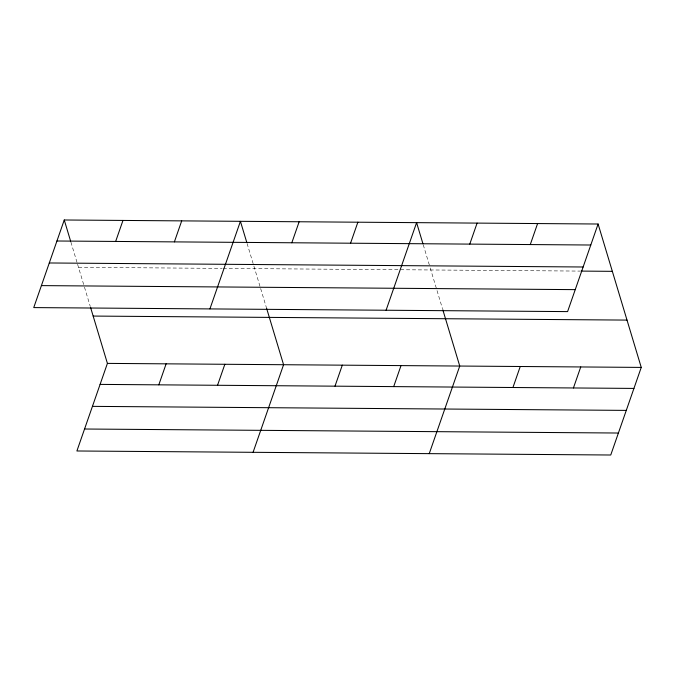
<?xml version="1.0" encoding="UTF-8"?>
<svg xmlns="http://www.w3.org/2000/svg" width="675" height="675" viewBox="0 0 675 675"><rect width="100%" height="100%" fill="white"/><g stroke="black" fill="none" stroke-linecap="round" stroke-linejoin="round"><path stroke-width="0.51" stroke-dasharray="3.38 2.53" d="M78.494 267.317L222.151 268.397M223.206 268.405L580.002 271.088M423.259 244.797L429.924 266.946M430.228 267.958L442.505 308.77M247.084 243.472L260.348 287.55M260.651 288.546L266.642 308.441M70.917 242.139L77.279 263.284M77.583 264.296L84.181 286.217M84.485 287.212L90.172 306.121"/><path stroke-width="1.01" d="M64.252 219.991L33.75 307.589L567.591 311.605L598.101 224.016L64.252 219.991L70.613 241.135M115.661 241.439L122.977 220.438M90.467 307.117L107.409 363.395L76.899 450.984L610.748 455.009L641.25 367.411L598.101 224.016M174.386 241.878L181.702 220.877M158.811 384.834L166.126 363.833M209.917 308.914L240.418 221.324L246.788 242.46M217.536 385.282L224.851 364.272M291.828 242.764L299.143 221.763M253.074 452.309L283.576 364.719L266.642 308.441M350.553 243.211L357.868 222.202M334.986 386.168L342.301 365.158M386.083 310.238L416.593 222.649L422.955 243.793M393.702 386.606L401.017 365.605M469.775 244.105L477.09 223.104M429.241 453.642L459.743 366.044L442.808 309.766M530.28 244.561L537.595 223.56M512.933 387.509L520.248 366.5M573.429 387.965L580.745 366.955M56.936 241L590.785 245.017M49.283 262.972L583.133 266.996M581.04 271.097L612.335 271.333M41.403 285.609L575.243 289.634M93.167 316.069L627.008 320.093M107.409 363.395L641.25 367.411M100.094 384.396L633.935 388.42M92.441 406.367L626.282 410.392M84.552 429.013L618.401 433.029"/></g></svg>
